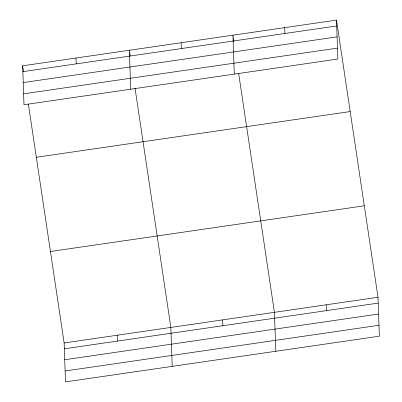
<?xml version="1.0" encoding="UTF-8"?>
<svg xmlns="http://www.w3.org/2000/svg" width="402" height="402" viewBox="0 0 402 402"><rect width="100%" height="100%" fill="white"/><g stroke="black" fill="none" stroke-linecap="round" stroke-linejoin="round"><path stroke-width="0.6" d="M336.499 20.1L337.861 59.039L23.994 104.746L22.638 65.807L336.499 20.1L378.006 297.254L379.362 336.193L65.501 381.9L64.139 342.961L28.371 104.123M22.839 71.651L336.705 25.944M23.221 82.571L337.087 36.868M23.612 93.827L337.479 48.119M36.331 157.267L350.197 111.56M50.441 251.501L364.307 205.794M64.139 342.961L378.006 297.254M64.345 348.805L378.207 303.098M64.722 359.725L378.589 314.017M65.119 370.981L378.98 325.273M233.853 41.361L232.924 35.185L234.286 74.124M238.662 73.496L274.43 312.334L275.787 351.278M130.183 55.828L129.349 50.265L130.71 89.209M134.997 87.963L170.855 327.419L172.212 366.358M22.638 65.807L23.562 71.988M326.218 304.791L326.419 310.64M284.711 27.643L284.917 33.487M222.643 319.876L222.844 325.721M181.136 42.723L181.342 48.572M117.495 335.188L117.701 341.032M75.993 58.039L76.199 63.883"/></g></svg>
